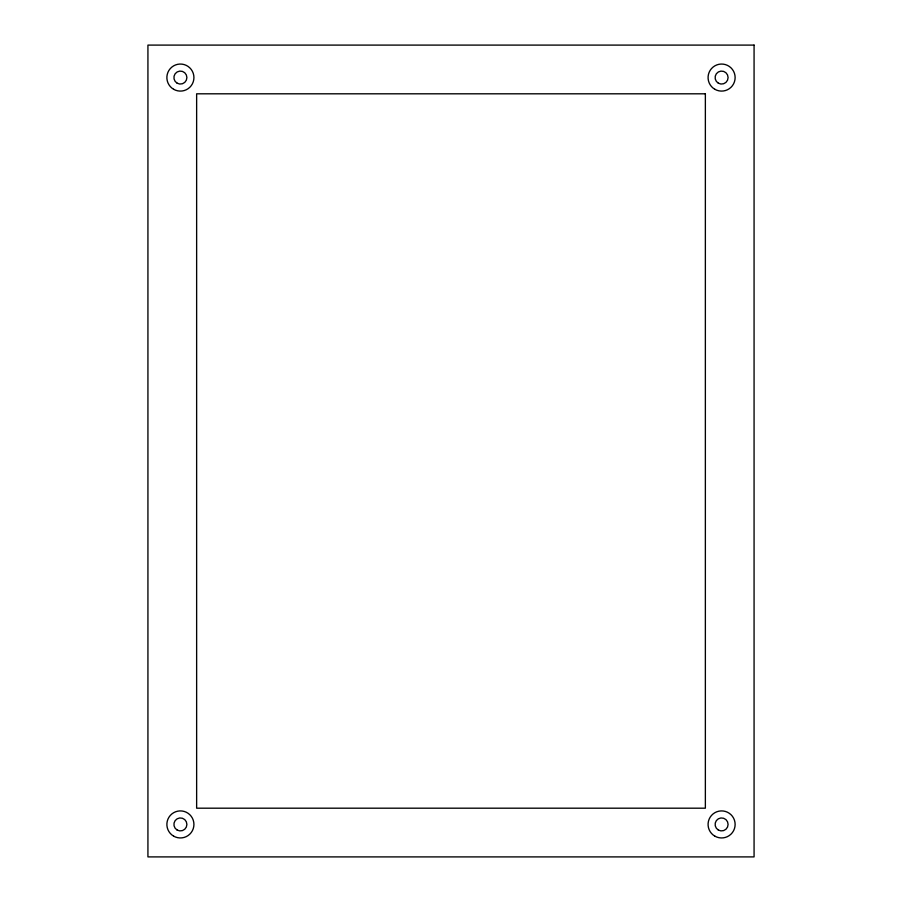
<?xml version="1.0" encoding="UTF-8"?>
<svg xmlns="http://www.w3.org/2000/svg" width="902" height="902" viewBox="0 0 902 902"><rect width="100%" height="100%" fill="white"/><g stroke="black" fill="none" stroke-linecap="round" stroke-linejoin="round"><path stroke-width="1.35" d="M754.072 45.1L147.928 45.1L147.928 856.9L754.072 856.9L754.072 45.1M705.364 93.808L196.636 93.808L196.636 808.192L705.364 808.192L705.364 93.808M173.635 836.143A13.53 13.53 0 0 0 193.93 824.428A13.53 13.53 0 0 0 173.635 812.713A13.53 13.53 0 0 0 173.635 836.143M714.835 836.143A13.53 13.53 0 0 0 735.13 824.428A13.53 13.53 0 0 0 714.835 812.713A13.53 13.53 0 0 0 714.835 836.143M714.835 89.287A13.53 13.53 0 0 0 735.13 77.572A13.53 13.53 0 0 0 714.835 65.857A13.53 13.53 0 0 0 714.835 89.287M173.635 89.287A13.53 13.53 0 0 0 193.93 77.572A13.53 13.53 0 0 0 173.635 65.857A13.53 13.53 0 0 0 173.635 89.287M718.353 830.054A6.494 6.494 0 0 0 728.094 824.428A6.494 6.494 0 0 0 718.353 818.802A6.494 6.494 0 0 0 718.353 830.054M177.153 830.054A6.494 6.494 0 0 0 186.894 824.428A6.494 6.494 0 0 0 177.153 818.802A6.494 6.494 0 0 0 177.153 830.054M177.153 83.198A6.494 6.494 0 0 0 186.894 77.572A6.494 6.494 0 0 0 177.153 71.946A6.494 6.494 0 0 0 177.153 83.198M718.353 83.198A6.494 6.494 0 0 0 728.094 77.572A6.494 6.494 0 0 0 718.353 71.946A6.494 6.494 0 0 0 718.353 83.198"/></g></svg>
